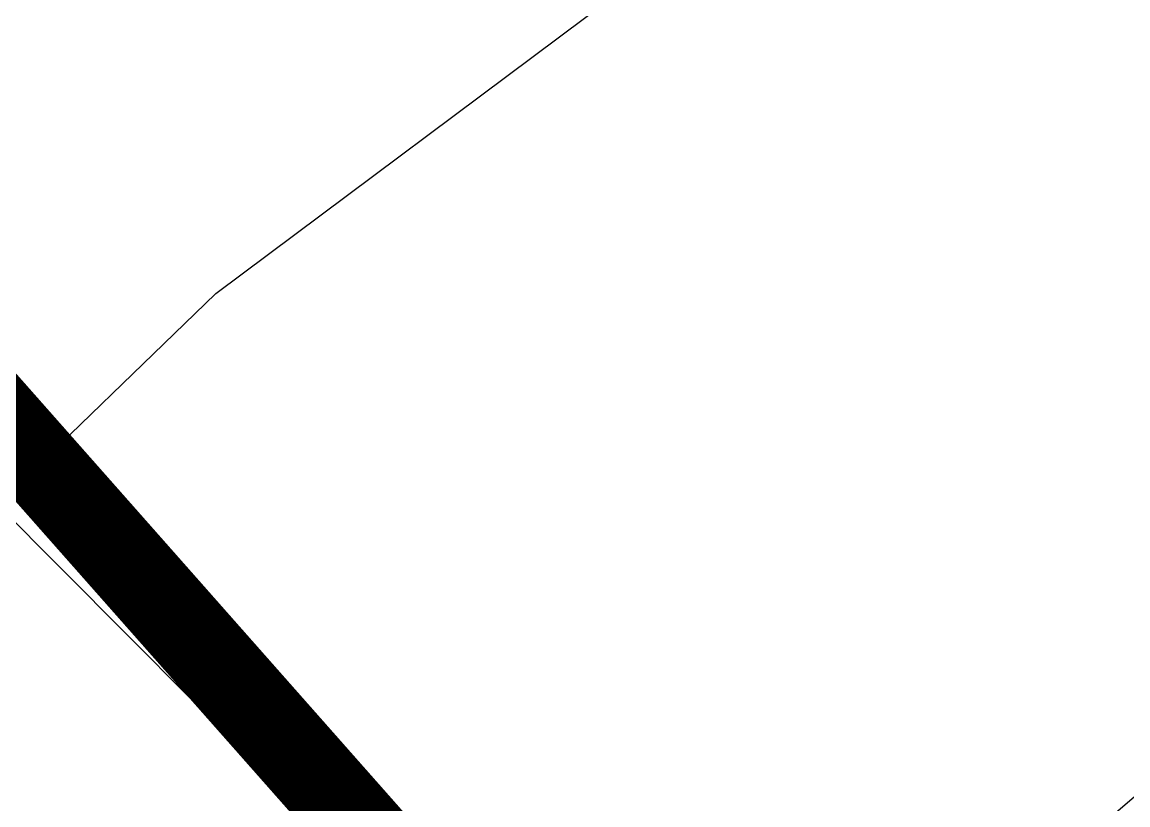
# Model space of a CAD drawing. Extents: x 421500 to 422711, y 436000 to 437000.
# Drawn here: x 422015.916 to 422018.513, y 436541.748 to 436543.588 of the extents above; entities that cross this region are included whole.
import ezdxf

# ---------------------------------------------------------------- set-up
doc = ezdxf.new("R2010")
doc.units = 0
doc.linetypes.add('1001', pattern=[2, 1, 0, 1])
for name, color, linetype in [('716709-ExBase$0$XC-LCCCarriageway', 251, 'Continuous'), ('Lines', 1, 'Continuous'), ('Pr-Edging', 7, 'Continuous'), ('Pr-Kerb', 2, 'Continuous'), ('Pr-KerbEdge', 8, 'Continuous'), ('z-dwgnotes', 11, 'Continuous')]:
    doc.layers.add(name, color=color, linetype=linetype)

msp = doc.modelspace()

# ---------------------------------------------------------------- linework, layer by layer
at = {"layer": '716709-ExBase$0$XC-LCCCarriageway', "flags": 128}
msp.add_lwpolyline([(422005.1364, 436528.3907), (422006.7154, 436531.2126), (422009.1021, 436534.8969), (422011.8935, 436538.2849), (422012.551, 436538.9632), (422014.3826, 436541.0063), (422015.0383, 436541.6618), (422016.3711, 436542.9497), (422024.0224, 436548.6725), (422031.6691, 436554.3792), (422039.8289, 436560.5132), (422048.6524, 436567.1649), (422056.5252, 436572.9217), (422057.2742, 436573.4601), (422061.695, 436576.7615), (422062.4316, 436577.3422), (422070.8766, 436583.8769), (422079.5151, 436590.8254), (422087.8346, 436597.7113), (422096.2581, 436604.9578), (422105.6008, 436613.3976), (422113.5751, 436620.8799)], dxfattribs=at)
msp.add_lwpolyline([(422005.1364, 436528.3907), (422006.7154, 436531.2126), (422009.1021, 436534.8969), (422011.8935, 436538.2849), (422012.551, 436538.9632), (422014.3826, 436541.0063), (422015.0383, 436541.6618), (422016.3711, 436542.9497), (422024.0224, 436548.6725), (422031.6691, 436554.3792), (422039.8289, 436560.5132), (422048.6524, 436567.1649), (422056.5252, 436572.9217), (422057.2742, 436573.4601), (422061.695, 436576.7615), (422062.4316, 436577.3422), (422070.8766, 436583.8769), (422079.5151, 436590.8254), (422087.8346, 436597.7113), (422096.2581, 436604.9578), (422105.6008, 436613.3976), (422113.5751, 436620.8799)], dxfattribs=at)
msp.add_lwpolyline([(422005.1364, 436528.3907), (422006.7154, 436531.2126), (422009.1021, 436534.8969), (422011.8935, 436538.2849), (422012.551, 436538.9632), (422014.3826, 436541.0063), (422015.0383, 436541.6618), (422016.3711, 436542.9497), (422024.0224, 436548.6725), (422031.6691, 436554.3792), (422039.8289, 436560.5132), (422048.6524, 436567.1649), (422056.5252, 436572.9217), (422057.2742, 436573.4601), (422061.695, 436576.7615), (422062.4316, 436577.3422), (422070.8766, 436583.8769), (422079.5151, 436590.8254), (422087.8346, 436597.7113), (422096.2581, 436604.9578), (422105.6008, 436613.3976), (422113.5751, 436620.8799)], dxfattribs=at)
at = {"layer": 'Lines', "linetype": '1001', "const_width": 0.2, "flags": 128}
msp.add_lwpolyline([(422017.4648, 436540.841), (422012.4674, 436546.4999)], dxfattribs=at)
at = {"layer": 'Pr-Edging', "flags": 128}
msp.add_lwpolyline([(422062.7171, 436568.3103), (422062.1128, 436568.9973), (422057.1737, 436565.3535, -0.005602), (422055.0332, 436563.8111), (422028.9524, 436545.4579, 0.042932), (422015.0309, 436533.7551, 0.042932)], format="xyb", dxfattribs=at)
at = {"layer": 'Pr-Kerb', "flags": 128}
msp.add_lwpolyline([(422039.622, 436486.1173), (422016.8777, 436501.1206, -0.052241), (422011.2409, 436505.7494), (422010.7347, 436506.2622, -0.404434), (422010.4497, 436534.0673, -0.049838), (422026.9382, 436548.3202), (422053.019, 436566.6734, 0.005602), (422055.0958, 436568.17), (422082.5713, 436588.44, 0.01839), (422089.1438, 436593.6728, 0.008127), (422104.0695, 436606.9074, 0.021753), (422111.0971, 436613.9318), (422145.3144, 436651.2463), (422166.4845, 436675.2427)], format="xyb", dxfattribs=at)
at = {"layer": 'Pr-KerbEdge', "flags": 128}
msp.add_lwpolyline([(422039.6909, 436486.2216), (422016.9465, 436501.225, -0.052241), (422011.3298, 436505.8372), (422010.8236, 436506.35, -0.404434), (422010.5405, 436533.9813, -0.049838), (422027.0101, 436548.2179), (422053.0909, 436566.5712, 0.005602), (422055.17, 436568.0694), (422082.6455, 436588.3394, 0.01839), (422089.2252, 436593.5779, 0.008127), (422104.1539, 436606.8152, 0.021753), (422111.1892, 436613.8473), (422145.4073, 436651.1627), (422166.5782, 436675.16)], format="xyb", dxfattribs=at)
at = {"layer": 'Pr-KerbEdge'}
msp.add_arc((422086.9238, 436454.9562), 118.125, 133.732121, 133.732121, dxfattribs=at)
at = {"layer": 'z-dwgnotes'}
msp.add_line((422019.8631, 436538.4274), (422011.109, 436547.2287), dxfattribs=at)

doc.saveas('drawing.dxf')
